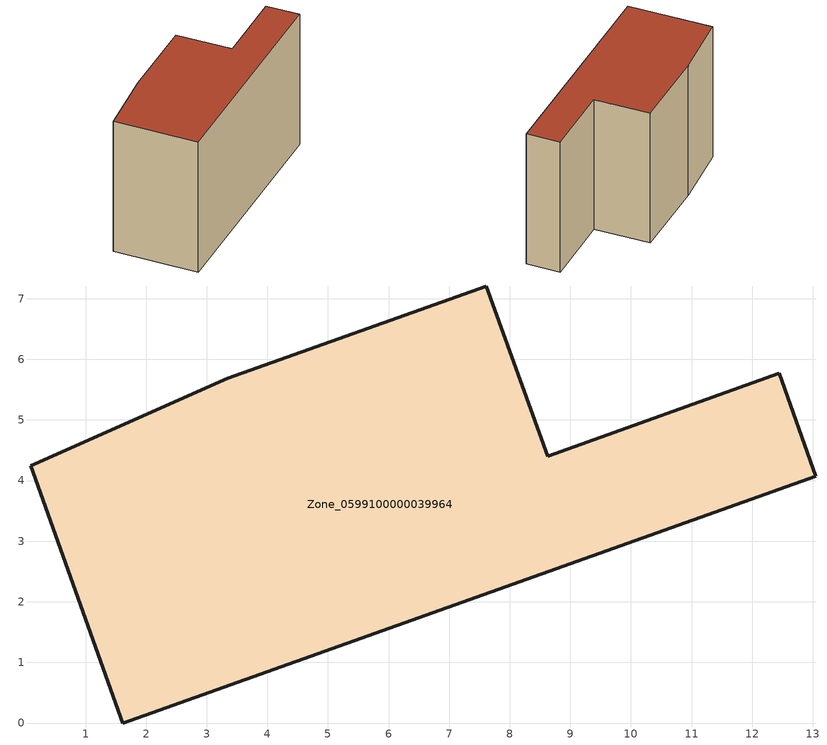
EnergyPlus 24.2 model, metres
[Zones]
Zone_0599100000039964
 floor ground (C_G): 0.09,4.24 3.35,5.69 7.61,7.21 8.63,4.4 12.45,5.77 13.05,4.07 1.61,0 z0
 wall outside (C_F): 13.05,4.07 12.45,5.77 8.63,4.4 7.61,7.21 3.35,5.69 0.09,4.24 1.61,0 13.05,4.07 z0:7.59
 roof outside (C_R): 3.35,5.69 0.09,4.24 1.61,0 13.05,4.07 12.45,5.77 8.63,4.4 7.61,7.21 z7.59
[BUILDING]
Pand.0599100000039964: North Axis=0; Terrain=City; Loads Convergence Tolerance Value=0.04; Temperature Convergence Tolerance Value=0.4; Solar Distribution=FullExterior; Maximum Number of Warmup Days=25; Minimum Number of Warmup Days=1
[Site:Location]
Rotterdam.The.Hague.AP_ZH_NLD Design_Conditions: Latitude=51.96; Longitude=4.45; Time Zone=1; Elevation=-4.5
[SITE:GROUNDTEMPERATURE:BUILDINGSURFACE]
18, 18, 18, 18, 18, 18, 18, 18, 18, 18, 18, 18
[MATERIAL] Thermal Absorptance=0.9; Solar Absorptance=0.7; Visible Absorptance=0.7
Name | Roughness | Thickness | Conductivity | Density | Specific Heat
G.TI.1946 | MediumSmooth | 0.15 | 1 | 540 | 1210
F.TI.1946 | Rough | 0.3 | 0.857143 | 1920 | 840
R.TI.1946 | MediumRough | 0.2 | 0.1 | 1500 | 1000
[CONSTRUCTION]
C_G: G.TI.1946
C_F: F.TI.1946
C_R: R.TI.1946
[ZONE]
Zone_0599100000039964: Type=1; Multiplier=1; Ceiling Height=Autocalculate; Volume=Autocalculate; Floor Area=autocalculate; Part of Total Floor Area=Yes
[ZONEINFILTRATION:DESIGNFLOWRATE]
Infil_Zone_0599100000039964: Zone or ZoneList or Space or SpaceList=Zone_0599100000039964; Schedule=AlwaysOn; Design Flow Rate Calculation Method=Flow/Area; Flow Rate per Floor Area=0.003; Constant Term Coefficient=1; Temperature Term Coefficient=0; Velocity Term Coefficient=0; Velocity Squared Term Coefficient=0
[HVACTEMPLATE:ZONE:IDEALLOADSAIRSYSTEM]
Zone_0599100000039964: Maximum Heating Supply Air Temperature=50; Minimum Cooling Supply Air Temperature=13; Maximum Heating Supply Air Humidity Ratio=0.0156; Minimum Cooling Supply Air Humidity Ratio=0.0077; Heating Limit=NoLimit; Cooling Limit=NoLimit; Dehumidification Control Type=ConstantSensibleHeatRatio; Cooling Sensible Heat Ratio=0.7; Dehumidification Setpoint=60; Humidification Control Type=None; Humidification Setpoint=30; Outdoor Air Method=None; Outdoor Air Flow Rate per Person=0.00944; Outdoor Air Flow Rate per Zone Floor Area=0; Outdoor Air Flow Rate per Zone=0; Demand Controlled Ventilation Type=None; Outdoor Air Economizer Type=NoEconomizer; Heat Recovery Type=None; Sensible Heat Recovery Effectiveness=0.7; Latent Heat Recovery Effectiveness=0.65
[ZONECONTROL:THERMOSTAT]
ThermostatControl_Zone_0599100000039964: Zone or ZoneList=Zone_0599100000039964; Control Type Schedule=DualSetpointControlType; Control 1=Thermostat_Zone_0599100000039964; Temperature Difference Between Cutout And Setpoint=0
[THERMOSTATSETPOINT:DUALSETPOINT]
Thermostat_Zone_0599100000039964: Heating Setpoint Temperature Schedule=HeatingSetpoint_Zone_0599100000039964; Cooling Setpoint Temperature Schedule=CoolingSetpoint_Zone_0599100000039964
[SCHEDULE:COMPACT]
HeatingSetpoint_Zone_0599100000039964: Through: 12/31, For: AllDays, Until: 24:00, 21
CoolingSetpoint_Zone_0599100000039964: Through: 12/31, For: AllDays, Until: 24:00, 24
DualSetpointControlType: Through: 12/31, For: AllDays, Until: 24:00, 4
AlwaysOn: Through: 12/31, For: AllDays, Until: 24:00, 1
